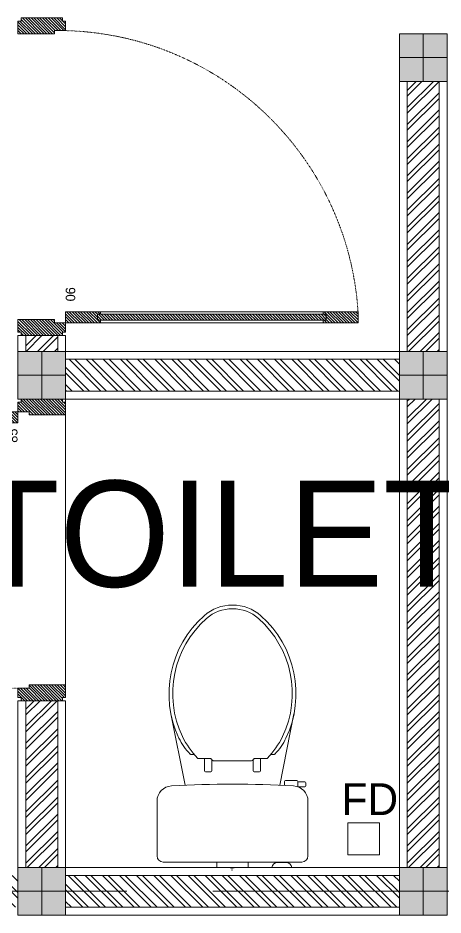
# Model space of a CAD drawing. Header units: millimetres. Extents: x -280308 to 6402717, y -14 to 2073074.
# Drawn here: x 3364 to 4702, y 737299 to 740124 of the extents above; entities that cross this region are included whole.
import ezdxf
from ezdxf.enums import TextEntityAlignment as Align

# ---------------------------------------------------------------- set-up
doc = ezdxf.new("R2010")
doc.units = ezdxf.units.MM
doc.linetypes.add('ACAD_ISO03W100', pattern=[30, 12, -18])
doc.linetypes.add('ACAD_ISO08W100', pattern=[36, 24, -3, 6, -3])
doc.layers.get('0').update_dxf_attribs({"lineweight": 0})
for name, color, linetype, lineweight in [('_Door & Window', 1, 'Continuous', 0), ('A-ALINE-1', 91, 'Continuous', 20), ('A-ALINE-3', 111, 'Continuous', 15), ('A-ALINE-6', 117, 'Continuous', 9), ('A-ANNOTATION', 144, 'Continuous', 0), ('A-Furn', 250, 'Continuous', 0), ('A-FURN-EQPM', 177, 'Continuous', 0), ('I-FURN-EQPM', 175, 'Continuous', 0), ('Tembok', 252, 'Continuous', 13)]:
    doc.layers.add(name, color=color, linetype=linetype, lineweight=lineweight)
doc.layers.add('A-FILL-1', color=7, linetype='Continuous', lineweight=0, true_color=0x454545)
doc.layers.add('A-TEXT', color=254, linetype='Continuous')
doc.styles.add('Annotative', font='arial.ttf', dxfattribs={"height": 1.25})
doc.styles.add('CENTURY', font='GOTHIC.TTF')
doc.styles.add('romans', font='BKANT.TTF')
doc.styles.get("Standard").update_dxf_attribs({"font": 'arial.ttf'})
pattern_1 = [(134.9999999999999, (51.18041058460949, 3.296918293926865e-10), (-4.490128060534579, -4.490128060534575), [])]
pattern_2 = [(134.9999999999999, (0, 0), (-4.490128060534579, -4.490128060534575), [])]

# ---------------------------------------------------------------- blocks, each defined once
blk = doc.blocks.new('*U539')
at = {"layer": 'A-ANNOTATION', "linetype": 'ACAD_ISO08W100', "ltscale": 0.25}
blk.add_lwpolyline([(0, -7.641116442098833), (0, -228.3481600789117)], dxfattribs=at)
at = {"layer": 'A-TEXT'}
blk.add_attdef('N', text='', height=0.9, dxfattribs=at).set_placement((0, 2.75), align=Align.MIDDLE_CENTER)
blk = doc.blocks.new('A$Cf37525da')
at = {"color": 124, "xscale": -360.0000000000001, "yscale": 360.0000000000001, "zscale": 360.0000000000001, "rotation": 270}
blk.add_blockref('*U539', (4643.796520509466, -19600), dxfattribs=at)
blk = doc.blocks.new('greg')
at = {"layer": 'I-FURN-EQPM', "ltscale": 1000}
for p, q in [((2016815.603597159, 1433803.731755523), (2016815.603597159, 1433585.670167193)), ((2016835.052543675, 1433823.180702039), (2017007.650006217, 1433823.180702039)), ((2017057.821918391, 1433734.434345878), (2017282.20327301, 1433779.180702039)), ((2017154.858054209, 1433716.909725931), (2017154.858054209, 1433706.195880755)), ((2017141.464213042, 1433693.09419905), (2017141.464213042, 1433655.018547026)), ((2017099.824018553, 1433653.72203105), (2017099.824018553, 1433670.370329267)), ((2017103.065509639, 1433673.611820353), (2017141.464213042, 1433673.611820353)), ((2016798.935849995, 1433634.91489977), (2016815.603597159, 1433634.91489977)), ((2016798.935849995, 1433536.425434616), (2016798.935849995, 1433634.91489977)), ((2017103.065509639, 1433650.480539964), (2017138.190307046, 1433650.480539964)), ((2017134.916401049, 1433645.936049921), (2017134.916401049, 1433585.670167193)), ((2017135.904189358, 1433648.265875719), (2017140.476424734, 1433652.688721227)), ((2016815.603597159, 1433367.608578862), (2016815.603597159, 1433585.670167193)), ((2017134.916401049, 1433525.404284465), (2017134.916401049, 1433585.670167193)), ((2016798.935849995, 1433536.425434616), (2016815.603597159, 1433536.425434616)), ((2017103.065509639, 1433520.859794421), (2017138.190307046, 1433520.859794421)), ((2017135.904189358, 1433523.074458666), (2017140.476424734, 1433518.651613159)), ((2017099.824018553, 1433517.618303335), (2017099.824018553, 1433500.970005118)), ((2017103.065509639, 1433497.728514032), (2017141.464213042, 1433497.728514032)), ((2017141.464213042, 1433478.246135335), (2017141.464213042, 1433516.32178736)), ((2016798.937324006, 1433461.84631587), (2016798.937324006, 1433398.746068401)), ((2017154.858054209, 1433454.430608455), (2017154.858054209, 1433465.14445363)), ((2016814.392753504, 1433443.843892962), (2016814.392753504, 1433416.748491309)), ((2016814.392753504, 1433441.08125827), (2016815.603597159, 1433441.08125827)), ((2017057.821918391, 1433436.905988508), (2017282.20327301, 1433392.159632347)), ((2016814.392753504, 1433419.369102679), (2016815.603597159, 1433419.369102679)), ((2017057.10000026, 1433421.864100003), (2017069.250029578, 1433421.864100003)), ((2017072.491520664, 1433418.622608917), (2017072.491520664, 1433383.6469201)), ((2017052.929955862, 1433380.283231422), (2017052.929955862, 1433358.415153488)), ((2017052.972546811, 1433380.405429014), (2017069.250029578, 1433380.405429014)), ((2017068.128473663, 1433380.405429014), (2017068.128473663, 1433358.415153488)), ((2017056.171446948, 1433355.173662402), (2017064.886982577, 1433355.173662402)), ((2016835.052543675, 1433348.159632347), (2017007.650006217, 1433348.159632347))]:
    blk.add_line(p, q, dxfattribs=at)
for centre, radius, start, end in [((2016835.052543675, 1433803.731755523), 19.44894651539708, 90, 180), ((2017007.650006217, 1433775.206633967), 47.97406807131281, 2.736503768851652, 90), ((2013801.103633085, 1433585.670167193), 3260.114226634514, 356.6267369239184, 3.373263076081678), ((2017346.209755992, 1433458.441642071), 327.066450567261, 41.42370000628628, 115.3669999966041), ((2017346.209755992, 1433458.441642071), 315.3970826580227, 41.42370000628628, 115.3669999966041), ((2017287.33779489, 1433582.733376269), 189.5364667747164, 115.3845000025151, 133.9260308433645), ((2017360.256646721, 1433457.066646836), 322.8838134667711, 117.5155407588588, 132.4037288927967), ((2017158.099545295, 1433716.909725931), 3.241491085899514, 133.9260308433645, 180), ((2017144.705704128, 1433693.09419905), 3.241491085899514, 132.4037288927967, 180), ((2017103.065509639, 1433670.370329267), 3.241491085899514, 90, 180), ((2017496.111817288, 1433588.548959871), 116.9201592687582, 358.7171859547376, 42.14604862632781), ((2017496.111817288, 1433588.548959871), 128.5895271779964, 358.7171859547376, 42.14604862632781), ((2017103.065509639, 1433653.72203105), 3.241491085899514, 180, 270), ((2017138.157892135, 1433645.936049921), 3.241491085899514, 134.0485219321383, 180), ((2017138.222721956, 1433655.018547026), 3.241491085899514, 314.0485219321383, 0), ((2017496.111817288, 1433582.791374515), 116.9201592687582, 317.8539513736722, 1.282814045262398), ((2017496.111817288, 1433582.791374515), 128.5895271779964, 317.8539513736722, 1.282814045262398), ((2017103.065509639, 1433517.618303335), 3.241491085899514, 90, 180), ((2017138.157892135, 1433525.404284465), 3.241491085899514, 180, 225.9514780678617), ((2017138.222721956, 1433516.32178736), 3.241491085899514, 0, 45.95147806786171), ((2017103.065509639, 1433500.970005118), 3.241491085899514, 180, 270), ((2017346.209755992, 1433712.898692314), 327.066450567261, 244.6330000033959, 318.5762999937137), ((2017346.209755992, 1433712.898692314), 315.3970826580227, 244.6330000033959, 318.5762999937137), ((2016795.445785095, 1433443.213157381), 18.95746394575405, 1.906645185664254, 79.38681552428244), ((2017144.705704128, 1433478.246135335), 3.241491085899514, 180, 227.5962711072033), ((2017360.256646721, 1433714.273687549), 322.8838134667711, 227.5962711072033, 242.4844592411411), ((2017158.099545295, 1433454.430608455), 3.241491085899514, 180, 226.0739691566355), ((2017287.33779489, 1433588.606958116), 189.5364667747164, 226.0739691566355, 244.6154999974849), ((2016795.445785095, 1433417.37922689), 18.95746394575405, 280.6131844757176, 358.0933548143357), ((2017069.250029578, 1433418.622608917), 3.241491085899514, 0, 90), ((2017007.650006217, 1433396.133700418), 47.97406807131281, 270, 357.2634962311484), ((2017069.250029578, 1433383.6469201), 3.241491085899514, 270, 0), ((2016835.052543675, 1433367.608578862), 19.44894651539708, 180, 270), ((2017056.171446948, 1433358.415153488), 3.241491085899514, 180, 270), ((2017064.886982577, 1433358.415153488), 3.241491085899514, 270, 0)]:
    blk.add_arc(centre, radius, start, end, dxfattribs=at)
at = {"layer": 'I-FURN-EQPM', "ltscale": 1000, "style": 'romans'}
blk.add_text('+', height=19.44894651539708, dxfattribs=at).set_placement((2016786.804528179, 1433577.339187908))
blk = doc.blocks.new('A$Ce288bb9c')
at = {"layer": 'A-FURN-EQPM', "linetype": 'ByBlock', "lineweight": -2, "ltscale": 0.25}
blk.add_lwpolyline([(7812.708817451436, -19409.94169925776), (7812.708817451436, -19309.94169925776), (7912.708817451436, -19309.94169925776), (7912.708817451436, -19409.94169925776)], close=True, dxfattribs=at)
at = {"layer": 'Tembok', "color": 0, "linetype": 'ByBlock', "lineweight": -2, "rotation": 90}
blk.add_blockref('greg', (1441035.655079588, -2036248.906631228), dxfattribs=at)
blk = doc.blocks.new('A$Ccf87384a')
blk.add_wipeout([(-75, 74.99999999999909), (75.00000000002728, 74.99999999999909), (75.00000000002728, -75), (-75, -75)])
blk.add_wipeout([(-74.99999999999818, -74.99999999999974), (-74.99999999999818, 75.00000000000753), (75, 75.00000000000756), (75, -74.99999999999972)])
at = {"layer": 'A-FILL-1', "ltscale": 0.25}
h = blk.add_hatch(color=256, dxfattribs=at)
h.dxf.hatch_style = 1
h.paths.add_polyline_path([(-75, -75), (-75, 75), (75, 75), (75, -75)])
at = {"layer": 'A-ALINE-1'}
blk.add_lwpolyline([(-75, -75), (-75, 75), (75, 75), (75, -75)], close=True, dxfattribs=at)
at = {"layer": 'A-FILL-1', "ltscale": 0.25}
for p, q in [((0, 75), (0, -75)), ((-75, 0), (75, 0))]:
    blk.add_line(p, q, dxfattribs=at)
blk = doc.blocks.new('P180')
at = {"layer": 'A-Furn'}
h = blk.add_hatch(dxfattribs=at)
h.set_pattern_fill('ANSI31', color=256, scale=2, angle=450, style=0)
h.set_pattern_definition(pattern_2)
h.paths.add_polyline_path([(-30765.81499781518, -2658.320602995926), (-30755.81499781518, -2658.320602995896), (-30755.81499781518, -2648.320602995896), (-30625.81499781529, -2648.320602995896), (-30625.81499781529, -2658.320602995896), (-30615.81499781535, -2658.320602995926), (-30615.81499781471, -2688.320602995198), (-30650.81499780738, -2688.320602995169), (-30650.81499780738, -2698.320602995169), (-30765.81499781512, -2698.32060299578)])
h = blk.add_hatch(dxfattribs=at)
h.set_pattern_fill('ANSI31', color=256, scale=2, angle=450, style=0)
h.set_pattern_definition([(134.9999999999999, (51.18041059692041, -604.5470887739539), (-4.490128060534579, -4.490128060534575), [])])
h.paths.add_polyline_path([(-30615.81499781471, -3608.320602995111), (-30505.81499781471, -3608.320602995111), (-30505.81499781477, -3600.320602995082), (-30515.8149978146, -3600.320602995111), (-30515.8149978146, -3581.320602995111), (-30505.81499781471, -3581.320602995111), (-30505.81499781471, -3573.320602995111), (-30615.81499781471, -3573.320602995111)])
h = blk.add_hatch(dxfattribs=at)
h.set_pattern_fill('ANSI31', color=256, scale=2, angle=450, style=0)
h.set_pattern_definition(pattern_1)
h.paths.add_polyline_path([(-29795.81499781169, -3600.320603007422), (-29795.81499781169, -3581.320602995111), (-30515.8149978146, -3581.320602995111), (-30515.8149978146, -3600.320603007422)])
h = blk.add_hatch(dxfattribs=at)
h.set_pattern_fill('ANSI31', color=256, scale=2, angle=450, style=0)
h.set_pattern_definition(pattern_1)
h.paths.add_polyline_path([(-29695.81499781157, -3608.320603007422), (-29805.81499781157, -3608.320603007422), (-29805.81499781157, -3600.320603007392), (-29795.81499781169, -3600.320603007422), (-29795.81499781169, -3581.320603007422), (-29805.81499781157, -3581.320603007422), (-29805.81499781157, -3573.320603007422), (-29695.81499781157, -3573.320603007422)])
h = blk.add_hatch(dxfattribs=at)
h.set_pattern_fill('ANSI31', color=256, scale=2, angle=450, style=0)
h.set_pattern_definition(pattern_2)
h.paths.add_polyline_path([(-30765.81499781518, -3638.320602994383), (-30755.81499781518, -3638.320602994412), (-30755.81499781518, -3648.320602994412), (-30625.81499781529, -3648.320602994412), (-30625.81499781529, -3638.320602994412), (-30615.81499781535, -3638.320602994383), (-30615.81499781471, -3608.320602995111), (-30650.81499780738, -3608.32060299514), (-30650.81499780738, -3598.32060299514), (-30765.81499781512, -3598.320602994529)])
at = {"layer": '_Door & Window'}
for points in [[(-30765.81499781518, -2658.320602995926), (-30755.81499781518, -2658.320602995896), (-30755.81499781518, -2648.320602995896), (-30625.81499781529, -2648.320602995896), (-30625.81499781529, -2658.320602995896), (-30615.81499781535, -2658.320602995926), (-30615.81499781471, -2688.320602995198), (-30650.81499780738, -2688.320602995169), (-30650.81499780738, -2698.320602995169), (-30765.81499781512, -2698.32060299578), (-30765.81499781518, -2658.320602995926)], [(-30615.81499781471, -3608.320602995111), (-30505.81499781471, -3608.320602995111), (-30505.81499781477, -3600.320602995082), (-30515.8149978146, -3600.320602995111), (-30515.8149978146, -3581.320602995111), (-30505.81499781471, -3581.320602995111), (-30505.81499781471, -3573.320602995111), (-30615.81499781471, -3573.320602995111), (-30615.81499781471, -3608.320602995111)], [(-29695.81499781157, -3608.320603007422), (-29805.81499781157, -3608.320603007422), (-29805.81499781157, -3600.320603007392), (-29795.81499781169, -3600.320603007422), (-29795.81499781169, -3581.320603007422), (-29805.81499781157, -3581.320603007422), (-29805.81499781157, -3573.320603007422), (-29695.81499781157, -3573.320603007422), (-29695.81499781157, -3608.320603007422)], [(-30765.81499781518, -3638.320602994383), (-30755.81499781518, -3638.320602994412), (-30755.81499781518, -3648.320602994412), (-30625.81499781529, -3648.320602994412), (-30625.81499781529, -3638.320602994412), (-30615.81499781535, -3638.320602994383), (-30615.81499781471, -3608.320602995111), (-30650.81499780738, -3608.32060299514), (-30650.81499780738, -3598.32060299514), (-30765.81499781512, -3598.320602994529), (-30765.81499781518, -3638.320602994383)]]:
    blk.add_lwpolyline(points, dxfattribs=at)
blk.add_lwpolyline([(-30615.81499781471, -3608.320602995111), (-30615.81499781471, -3573.320603007422), (-29695.81499781157, -3573.320603007422), (-29695.81499781157, -3608.320602995111)], close=True, dxfattribs=at)
at = {"layer": '_Door & Window', "linetype": 'ACAD_ISO03W100', "ltscale": 0.02}
blk.add_arc((-30640.46836873813, -3634.642285435199), 946.6427601551408, 3.715185801855247, 88.50768010302117, dxfattribs=at)
at = {"layer": 'A-Furn'}
blk.add_lwpolyline([(-29795.81499781169, -3600.320603007422), (-29795.81499781169, -3581.320602995111), (-30515.8149978146, -3581.320602995111), (-30515.8149978146, -3600.320603007422)], close=True, dxfattribs=at)
at = {"layer": 'Defpoints', "ltscale": 0.25, "insert": (-30585.62549089151, -3496.192778148339), "char_height": 30, "attachment_point": 1, "rotation": 270, "style": 'CENTURY'}
blk.add_mtext_dynamic_manual_height_columns('90', width=78.466668341076, gutter_width=750, heights=[0], dxfattribs=at)
blk = doc.blocks.new('A$Ca4ca9c0b')
at = {"layer": 'A-Furn'}
h = blk.add_hatch(dxfattribs=at)
h.set_pattern_fill('ANSI31', color=256, scale=2, angle=540, style=0)
h.set_pattern_definition([(225, (109566.3125288526, -240668.4215420193), (4.490128060534577, -4.490128060534577), [])])
h.paths.add_polyline_path([(10.000000012893, 1020.000000003551), (10.000000012893, 910.0000000035507), (2.000000012863893, 910.0000000035507), (2.000000012892997, 920.0000000034343), (-16.999999987107, 920.0000000034343), (-16.999999987107, 910.0000000035507), (-24.999999987107, 910.0000000035507), (-24.999999987107, 1020.000000003551)])
h = blk.add_hatch(dxfattribs=at)
h.set_pattern_fill('ANSI31', color=256, scale=2, angle=540, style=0)
h.set_pattern_definition([(225, (109566.3125288526, -240568.4215420193), (4.490128060534577, -4.490128060534577), [])])
h.paths.add_polyline_path([(2.000000012892997, 920.0000000034343), (-16.99999999941792, 920.0000000034343), (-16.99999999941792, 250.0000000005239), (2.000000012892997, 250.0000000005239)])
h = blk.add_hatch(dxfattribs=at)
h.set_pattern_fill('ANSI31', color=256, scale=2, angle=540, style=0)
h.set_pattern_definition([(225, (110170.8596176268, -240618.421542007), (4.490128060534577, -4.490128060534577), [])])
h.paths.add_polyline_path([(10.00000000058208, 150.0000000004075), (10.00000000058208, 260.0000000004075), (2.000000000552973, 260.0000000003492), (2.000000000582077, 250.0000000005239), (-16.99999999941792, 250.0000000005239), (-16.99999999941792, 260.0000000004075), (-24.99999999941792, 260.0000000004075), (-24.99999999941792, 150.0000000004075)])
h = blk.add_hatch(dxfattribs=at)
h.set_pattern_fill('ANSI31', color=256, scale=2, angle=540, style=0)
h.set_pattern_definition([(225, (109716.3125288529, -240669.6019526039), (4.490128060534577, -4.490128060534577), [])])
h.paths.add_polyline_path([(-889.999999998603, -5.820766091346741e-11), (-889.9999999986321, 9.999999999941792), (-899.9999999986321, 9.999999999941792), (-899.9999999986321, 139.9999999998254), (-889.9999999986321, 139.9999999998254), (-889.999999998603, 149.9999999997672), (-859.9999999993306, 150.0000000004075), (-859.9999999993597, 115.0000000077416), (-849.9999999993597, 115.0000000077416), (-849.9999999987485, 0)])
h = blk.add_hatch(dxfattribs=at)
h.set_pattern_fill('ANSI31', color=256, scale=2, angle=540, style=0)
h.set_pattern_definition([(225, (109566.3125288529, -240669.6019526039), (4.490128060534577, -4.490128060534577), [])])
h.paths.add_polyline_path([(39.99999999985448, -5.820766091346741e-11), (39.99999999988358, 9.999999999941792), (49.99999999988358, 9.999999999941792), (49.99999999988358, 139.9999999998254), (39.99999999988358, 139.9999999998254), (39.99999999985448, 149.9999999997672), (10.00000000058208, 150.0000000004075), (10.00000000061118, 115.0000000077416), (6.111804395914078e-10, 115.0000000077416), (0, 0)])
at = {"layer": '_Door & Window'}
for points in [[(10.000000012893, 1020.000000003551), (10.000000012893, 910.0000000035507), (2.000000012863893, 910.0000000035507), (2.000000012892997, 920.0000000034343), (-16.999999987107, 920.0000000034343), (-16.999999987107, 910.0000000035507), (-24.999999987107, 910.0000000035507), (-24.999999987107, 1020.000000003551), (10.000000012893, 1020.000000003551)], [(10.00000000058208, 150.0000000004075), (10.00000000058208, 260.0000000004075), (2.000000000552973, 260.0000000003492), (2.000000000582077, 250.0000000005239), (-16.99999999941792, 250.0000000005239), (-16.99999999941792, 260.0000000004075), (-24.99999999941792, 260.0000000004075), (-24.99999999941792, 150.0000000004075), (10.00000000058208, 150.0000000004075)], [(-889.999999998603, -5.820766091346741e-11), (-889.9999999986321, 9.999999999941792), (-899.9999999986321, 9.999999999941792), (-899.9999999986321, 139.9999999998254), (-889.9999999986321, 139.9999999998254), (-889.999999998603, 149.9999999997672), (-859.9999999993306, 150.0000000004075), (-859.9999999993597, 115.0000000077416), (-849.9999999993597, 115.0000000077416), (-849.9999999987485, 0), (-889.999999998603, -5.820766091346741e-11)], [(39.99999999985448, -5.820766091346741e-11), (39.99999999988358, 9.999999999941792), (49.99999999988358, 9.999999999941792), (49.99999999988358, 139.9999999998254), (39.99999999988358, 139.9999999998254), (39.99999999985448, 149.9999999997672), (10.00000000058208, 150.0000000004075), (10.00000000061118, 115.0000000077416), (6.111804395914078e-10, 115.0000000077416), (0, 0), (39.99999999985448, -5.820766091346741e-11)]]:
    blk.add_lwpolyline(points, dxfattribs=at)
blk.add_lwpolyline([(10.00000000058208, 150.0000000004075), (-24.999999987107, 150.0000000004075), (-24.999999987107, 1020.000000003551), (10.00000000058208, 1020.000000003551)], close=True, dxfattribs=at)
at = {"layer": '_Door & Window', "linetype": 'ACAD_ISO03W100', "ltscale": 0.02}
blk.add_arc((-6.929301123745972, 166.9526288348716), 853.2391276210273, 91.21474571532441, 181.138459278602, dxfattribs=at)
at = {"layer": 'A-Furn'}
blk.add_lwpolyline([(2.000000012892997, 920.0000000034343), (-16.99999999941792, 920.0000000034343), (-16.99999999941792, 250.0000000005239), (2.000000012892997, 250.0000000005239)], close=True, dxfattribs=at)
at = {"layer": 'Defpoints', "ltscale": 0.25, "insert": (-87.73789995184052, 181.5505102498573), "char_height": 30.00000000000001, "attachment_point": 1, "style": 'CENTURY'}
blk.add_mtext_dynamic_manual_height_columns('85', width=78.46666834107602, gutter_width=750.0000000000001, heights=[0], dxfattribs=at)
blk = doc.blocks.new('A$C7136d0a8')
blk.add_blockref('P180', (60583.0100475761, -29659.30318341253))
at = {"ltscale": 0.25}
for p in [(31092.19504976083, -32432.62378640694), (29892.19504976083, -33432.62378640694), (29892.19504976083, -35057.60917978513), (31092.19504976083, -35057.62378640694)]:
    blk.add_blockref('A$Ccf87384a', p, dxfattribs=at)
at = {"layer": 'A-FILL-1', "ltscale": 0.25}
h = blk.add_hatch(dxfattribs=at)
h.set_pattern_fill('ANSI32', color=256, scale=4, angle=900.0000000000001)
h.set_pattern_definition([(224.9999999999999, (135720.3777790591, -66206.87184949464), (26.94076836320746, -26.94076836320746), []), (224.9999999999999, (135702.4172590591, -66206.87184949464), (26.94076836320746, -26.94076836320746), [])])
h.paths.add_polyline_path([(31042.19504976072, -33357.62378640694), (31042.19504976083, -32507.62378640694), (31142.19504976083, -32507.62378640694), (31142.19504976072, -33357.62378640694)])
h = blk.add_hatch(dxfattribs=at)
h.set_pattern_fill('ANSI32', color=256, scale=4, angle=900.0000000000001)
h.set_pattern_definition([(224.9999999999999, (134520.3777790591, -66256.87184949324), (26.94076836320746, -26.94076836320746), []), (224.9999999999999, (134502.4172590591, -66256.87184949324), (26.94076836320746, -26.94076836320746), [])])
h.paths.add_polyline_path([(29842.19504976072, -33357.62378640554), (29842.19504976083, -33307.62378640694), (29942.19504976083, -33307.62378640694), (29942.19504976072, -33357.62378640554)])
h = blk.add_hatch(dxfattribs=at)
h.set_pattern_fill('ANSI32', color=256, scale=4, angle=989.9999999999999)
h.set_pattern_definition([(315, (63666.44311284838, 71195.55894289131), (26.94076836320746, 26.94076836320746), []), (315, (63666.44311284838, 71177.59842289134), (26.94076836320746, 26.94076836320746), [])])
h.paths.add_polyline_path([(31017.19504976083, -33482.62378640694), (29967.19504976083, -33482.62378640694), (29967.19504976083, -33382.62378640694), (31017.19504976083, -33382.62378640694)])
h = blk.add_hatch(dxfattribs=at)
h.set_pattern_fill('ANSI32', color=256, scale=4, angle=900.0000000000001)
h.set_pattern_definition([(224.9999999999999, (135720.3777790591, -67831.87184949464), (26.94076836320746, -26.94076836320746), []), (224.9999999999999, (135702.4172590591, -67831.87184949464), (26.94076836320746, -26.94076836320746), [])])
h.paths.add_polyline_path([(31042.19504976072, -34982.62378640694), (31042.19504976083, -33507.62378640694), (31142.19504976083, -33507.62378640694), (31142.19504976072, -34982.62378640694)])
h = blk.add_hatch(dxfattribs=at)
h.set_pattern_fill('ANSI32', color=256, scale=4, angle=900.0000000000001)
h.set_pattern_definition([(224.9999999999999, (134520.3777790591, -67831.87184949464), (26.94076836320746, -26.94076836320746), []), (224.9999999999999, (134502.4172590591, -67831.87184949464), (26.94076836320746, -26.94076836320746), [])])
h.paths.add_polyline_path([(29842.19504976083, -34982.62378640694), (29842.19504976083, -34457.62378640554), (29942.19504976083, -34457.62378640554), (29942.19504976083, -34982.62378640694)])
h = blk.add_hatch(dxfattribs=at)
h.set_pattern_fill('ANSI32', color=256, scale=4, angle=989.9999999999999)
h.set_pattern_definition([(315, (-208078.7091970865, -96974.2521005565), (26.94076836320753, 26.9407683632074), []), (315, (-208078.7091970865, -96992.21262055647), (26.94076836320753, 26.9407683632074), [])])
h.paths.add_polyline_path([(28317.19504911962, -35007.62378640706), (28317.19504911962, -35107.62378640706), (29817.19504976083, -35107.62378640694), (29817.19504976083, -35007.62378640694)])
h = blk.add_hatch(dxfattribs=at)
h.set_pattern_fill('ANSI32', color=256, scale=4, angle=989.9999999999999)
h.set_pattern_definition([(315, (-206878.7091970865, -96974.2521005565), (26.94076836320753, 26.9407683632074), []), (315, (-206878.7091970865, -96992.21262055647), (26.94076836320753, 26.9407683632074), [])])
h.paths.add_polyline_path([(29967.19504976083, -35007.62378640694), (29967.19504976083, -35107.62378640694), (31017.19504976083, -35107.62378640694), (31017.19504976083, -35007.62378640694)])
at = {"layer": 'A-ALINE-3', "linetype": 'Continuous'}
for points in [[(31042.19504976072, -33357.62378640694), (31042.19504976083, -32507.62378640694), (31142.19504976083, -32507.62378640694), (31142.19504976072, -33357.62378640694)], [(29842.19504976072, -33357.62378640554), (29842.19504976083, -33307.62378640694), (29942.19504976083, -33307.62378640694), (29942.19504976072, -33357.62378640554)], [(31017.19504976083, -33482.62378640694), (29967.19504976083, -33482.62378640694), (29967.19504976083, -33382.62378640694), (31017.19504976083, -33382.62378640694)], [(31042.19504976072, -34982.62378640694), (31042.19504976083, -33507.62378640694), (31142.19504976083, -33507.62378640694), (31142.19504976072, -34982.62378640694)], [(29842.19504976083, -34982.62378640694), (29842.19504976083, -34457.62378640554), (29942.19504976083, -34457.62378640554), (29942.19504976083, -34982.62378640694)]]:
    blk.add_lwpolyline(points, close=True, dxfattribs=at)
blk.add_lwpolyline([(31017.19504976072, -35107.62378640694), (29967.19504976083, -35107.62378640694), (29967.19504976083, -35007.62378640694), (31017.19504976072, -35007.62378640694)], dxfattribs=at)
at = {"layer": 'A-ALINE-6'}
blk.add_line((29967.19505167948, -34407.62378640694), (29967.2103050742, -33507.62378640717), dxfattribs=at)
for points in [[(31017.19504976072, -33357.62378640694), (31017.19504976083, -32507.62378640694), (31167.19504976083, -32507.62378640694), (31167.19504976072, -33357.62378640694)], [(29817.19504976072, -33357.62378640554), (29817.19504976083, -33307.62378640694), (29967.19504976083, -33307.62378640694), (29967.19504976072, -33357.62378640554)], [(31017.19504976083, -33507.62378640694), (29967.19504976083, -33507.62378640694), (29967.19504976083, -33357.62378640694), (31017.19504976083, -33357.62378640694)], [(31017.19504976072, -34982.62378640694), (31017.19504976083, -33507.62378640694), (31167.19504976083, -33507.62378640694), (31167.19504976072, -34982.62378640694)], [(29817.19504976083, -34982.62378640694), (29817.19504976083, -34457.62378640554), (29967.19504976083, -34457.62378640554), (29967.19504976083, -34982.62378640694)]]:
    blk.add_lwpolyline(points, close=True, dxfattribs=at)
blk.add_lwpolyline([(31017.19504976072, -35132.62378640694), (29967.19504976083, -35132.62378640694), (29967.19504976083, -34982.62378640694), (31017.19504976072, -34982.62378640694)], dxfattribs=at)
at = {"ltscale": 0.25, "rotation": 90}
blk.add_blockref('A$Ca4ca9c0b', (29967.19504976072, -33557.62378640694), dxfattribs=at)
at = {"ltscale": 0.25}
blk.add_blockref('A$Ccf87384a', (31092.19504976083, -33432.62378640694), dxfattribs=at)

msp = doc.modelspace()

# ---------------------------------------------------------------- block references
at = {"ltscale": 0.25}
msp.add_blockref('A$Cf37525da', (46364.38112143151, 756973.6805034413), dxfattribs=at)
at = {"layer": 'A-FURN-EQPM', "ltscale": 0.25}
msp.add_blockref('A$Ce288bb9c', (-3410.588702078268, 756898.6805035082), dxfattribs=at)

# ---------------------------------------------------------------- texts
at = {"layer": 'A-TEXT', "ltscale": 0.25, "attachment_point": 1, "style": 'Annotative'}
for s, insert, char_height in [('{\\fCentury Gothic|b0|i0|c0|p34;\\H1.25x;TOILET}', (3222.325449458978, 738666.4098922191), 267.3000000000001), ('{\\fCentury Gothic|b0|i0|c0|p34;FD}', (4382.288874055943, 737713.6623509721), 100)]:
    msp.add_mtext_dynamic_manual_height_columns(s, width=2019.994415469216, gutter_width=1670.625, heights=[0], dxfattribs=dict(at, insert=insert, char_height=char_height))

# ---------------------------------------------------------------- next in the draw order: block references
at = {"ltscale": 0.25}
msp.add_blockref('A$C7136d0a8', (-26452.79883944316, 772431.3335086829), dxfattribs=at)

doc.saveas('drawing.dxf')
